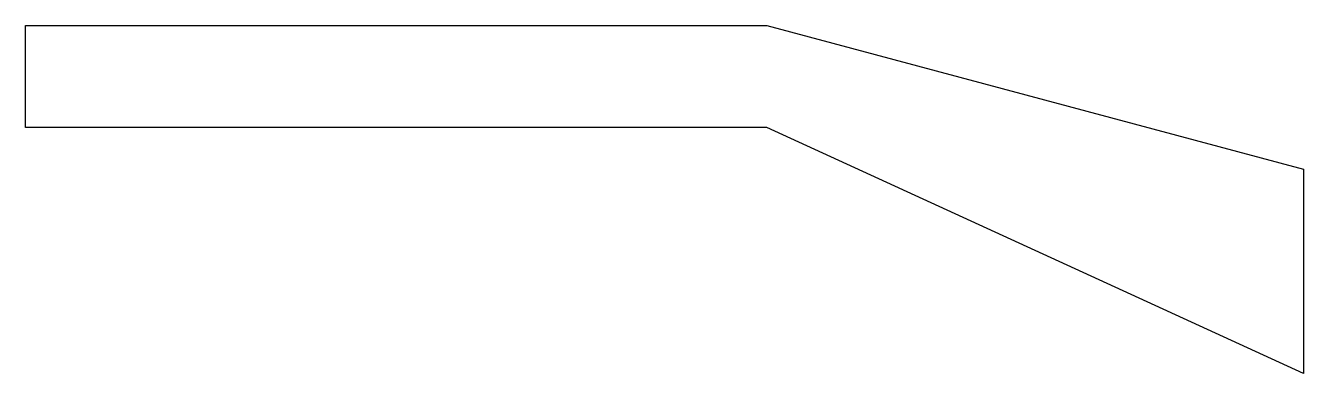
# Model space of a CAD drawing. Extents: x 386.5 to 411.5, y -55.1 to -48.3.
import ezdxf

# ---------------------------------------------------------------- set-up
doc = ezdxf.new("R2010")
doc.units = 0
doc.layers.add('ANA', color=220, linetype='CONTINUOUS')

msp = doc.modelspace()

# ---------------------------------------------------------------- linework, layer by layer
at = {"layer": 'ANA', "color": 0}
msp.add_lwpolyline([(411.501, -51.101), (411.501, -55.101), (401.001, -50.287), (386.501, -50.287), (386.501, -48.287), (401.001, -48.287)], close=True, dxfattribs=at)

doc.saveas('drawing.dxf')
